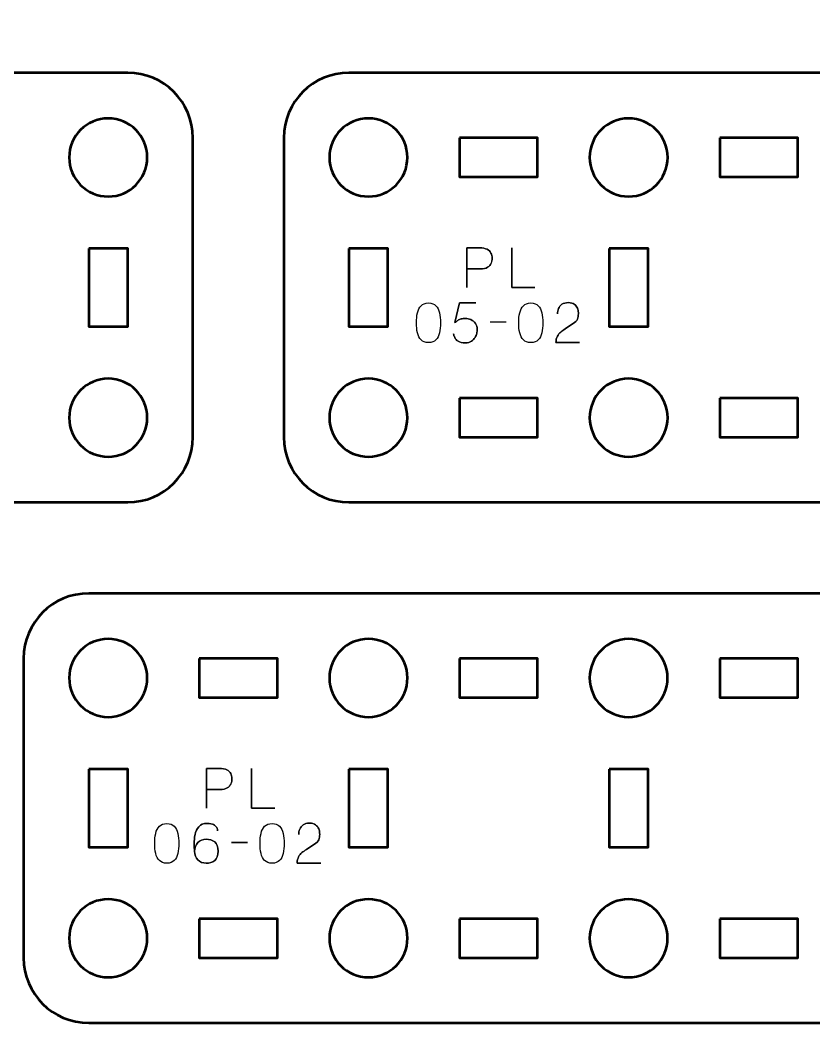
# Model space of a CAD drawing. Header units: centimetres. Extents: x -21 to 0, y -29.7 to 0.
# Drawn here: x -12.18 to -6.08, y -24.63 to -16.8 of the extents above; entities that cross this region are included whole.
import ezdxf

# ---------------------------------------------------------------- set-up
doc = ezdxf.new("R2010")
doc.units = ezdxf.units.CM
doc.header["$MEASUREMENT"] = 0
doc.layers.add('Layer 1', color=7, linetype='Continuous')

msp = doc.modelspace()

# ---------------------------------------------------------------- linework, layer by layer
at = {"layer": 'Layer 1', "color": 22, "lineweight": 53}
msp.add_open_spline([(-21.00003, -29.19996), (-21.00003, -29.19996), (-21.00003, -0.49992), (-21.00003, -0.49992), (-21.00003, -0.49992), (-21.00003, -0.22295), (-20.77694, 0.00004), (-20.49994, 0.00004), (-20.49994, 0.00004), (-20.49994, 0.00004), (-0.50008, 0.00004), (-0.50008, 0.00004), (-0.50008, 0.00004), (-0.22294, 0.00004), (0.00002, -0.22295), (0.00002, -0.49992), (0.00002, -0.49992), (0.00002, -0.49992), (0.00002, -29.19996), (0.00002, -29.19996), (0.00002, -29.19996), (0.00002, -29.47696), (-0.22294, -29.70005), (-0.50008, -29.70005), (-0.50008, -29.70005), (-0.50008, -29.70005), (-20.49994, -29.70005), (-20.49994, -29.70005), (-20.49994, -29.70005), (-20.77694, -29.70005), (-21.00003, -29.47696), (-21.00003, -29.19996)], degree=3, knots=[0, 0, 0, 0, 0.125, 0.125, 0.125, 0.125, 0.25, 0.25, 0.25, 0.25, 0.375, 0.375, 0.375, 0.375, 0.5, 0.5, 0.5, 0.5, 0.625, 0.625, 0.625, 0.625, 0.75, 0.75, 0.75, 0.75, 0.875, 0.875, 0.875, 0.875, 1, 1, 1, 1], dxfattribs=at)
at = {"layer": 'Layer 1', "color": 114, "lineweight": 53}
for points in [[(-19.64994, -17.20001), (-19.64994, -17.20001), (-11.35006, -17.20001), (-11.35006, -17.20001), (-11.35006, -17.20001), (-11.07306, -17.20001), (-10.84996, -17.42311), (-10.84996, -17.7001), (-10.84996, -17.7001), (-10.84996, -17.7001), (-10.84996, -20.00003), (-10.84996, -20.00003), (-10.84996, -20.00003), (-10.84996, -20.27703), (-11.07306, -20.49999), (-11.35006, -20.49999), (-11.35006, -20.49999), (-11.35006, -20.49999), (-19.64994, -20.49999), (-19.64994, -20.49999), (-19.64994, -20.49999), (-19.92694, -20.49999), (-20.15004, -20.27703), (-20.15004, -20.00003), (-20.15004, -20.00003), (-20.15004, -20.00003), (-20.15004, -17.7001), (-20.15004, -17.7001), (-20.15004, -17.7001), (-20.15004, -17.42311), (-19.92694, -17.20001), (-19.64994, -17.20001)], [(-9.64994, -17.20001), (-9.64994, -17.20001), (-1.35006, -17.20001), (-1.35006, -17.20001), (-1.35006, -17.20001), (-1.07306, -17.20001), (-0.84996, -17.42311), (-0.84996, -17.7001), (-0.84996, -17.7001), (-0.84996, -17.7001), (-0.84996, -20.00003), (-0.84996, -20.00003), (-0.84996, -20.00003), (-0.84996, -20.27703), (-1.07306, -20.49999), (-1.35006, -20.49999), (-1.35006, -20.49999), (-1.35006, -20.49999), (-9.64994, -20.49999), (-9.64994, -20.49999), (-9.64994, -20.49999), (-9.92694, -20.49999), (-10.15004, -20.27703), (-10.15004, -20.00003), (-10.15004, -20.00003), (-10.15004, -20.00003), (-10.15004, -17.7001), (-10.15004, -17.7001), (-10.15004, -17.7001), (-10.15004, -17.42311), (-9.92694, -17.20001), (-9.64994, -17.20001)], [(-11.64991, -21.20001), (-11.64991, -21.20001), (-1.34996, -21.20001), (-1.34996, -21.20001), (-1.34996, -21.20001), (-1.07296, -21.20001), (-0.85, -21.42311), (-0.85, -21.70011), (-0.85, -21.70011), (-0.85, -21.70011), (-0.85, -24.00003), (-0.85, -24.00003), (-0.85, -24.00003), (-0.85, -24.27704), (-1.07296, -24.49999), (-1.34996, -24.49999), (-1.34996, -24.49999), (-1.34996, -24.49999), (-11.64991, -24.49999), (-11.64991, -24.49999), (-11.64991, -24.49999), (-11.92691, -24.49999), (-12.15001, -24.27704), (-12.15001, -24.00003), (-12.15001, -24.00003), (-12.15001, -24.00003), (-12.15001, -21.70011), (-12.15001, -21.70011), (-12.15001, -21.70011), (-12.15001, -21.42311), (-11.92691, -21.20001), (-11.64991, -21.20001)]]:
    msp.add_open_spline(points, degree=3, knots=[0, 0, 0, 0, 0.125, 0.125, 0.125, 0.125, 0.25, 0.25, 0.25, 0.25, 0.375, 0.375, 0.375, 0.375, 0.5, 0.5, 0.5, 0.5, 0.625, 0.625, 0.625, 0.625, 0.75, 0.75, 0.75, 0.75, 0.875, 0.875, 0.875, 0.875, 1, 1, 1, 1], dxfattribs=at)
at = {"layer": 'Layer 1', "lineweight": 53}
for points in [[(-11.19999, -17.85003), (-11.19999, -18.0158), (-11.33436, -18.15003), (-11.49999, -18.15003), (-11.49999, -18.15003), (-11.66576, -18.15003), (-11.79999, -18.0158), (-11.79999, -17.85003), (-11.79999, -17.85003), (-11.79999, -17.68437), (-11.66576, -17.55004), (-11.49999, -17.55004), (-11.49999, -17.55004), (-11.33436, -17.55004), (-11.19999, -17.68437), (-11.19999, -17.85003)], [(-9.20001, -17.85003), (-9.20001, -18.0158), (-9.33424, -18.15003), (-9.50001, -18.15003), (-9.50001, -18.15003), (-9.66567, -18.15003), (-9.80001, -18.0158), (-9.80001, -17.85003), (-9.80001, -17.85003), (-9.80001, -17.68437), (-9.66567, -17.55004), (-9.50001, -17.55004), (-9.50001, -17.55004), (-9.33424, -17.55004), (-9.20001, -17.68437), (-9.20001, -17.85003)], [(-7.19994, -17.85003), (-7.19994, -18.0158), (-7.33432, -18.15003), (-7.49995, -18.15003), (-7.49995, -18.15003), (-7.66572, -18.15003), (-7.79995, -18.0158), (-7.79995, -17.85003), (-7.79995, -17.85003), (-7.79995, -17.68437), (-7.66572, -17.55004), (-7.49995, -17.55004), (-7.49995, -17.55004), (-7.33432, -17.55004), (-7.19994, -17.68437), (-7.19994, -17.85003)], [(-8.79999, -17.7001), (-8.79999, -17.7001), (-8.2, -17.7001), (-8.2, -17.7001), (-8.2, -17.7001), (-8.2, -17.7001), (-8.2, -18.00011), (-8.2, -18.00011), (-8.2, -18.00011), (-8.2, -18.00011), (-8.79999, -18.00011), (-8.79999, -18.00011), (-8.79999, -18.00011), (-8.79999, -18.00011), (-8.79999, -17.7001), (-8.79999, -17.7001)], [(-6.80004, -17.7001), (-6.80004, -17.7001), (-6.20003, -17.7001), (-6.20003, -17.7001), (-6.20003, -17.7001), (-6.20003, -17.7001), (-6.20003, -18.00011), (-6.20003, -18.00011), (-6.20003, -18.00011), (-6.20003, -18.00011), (-6.80004, -18.00011), (-6.80004, -18.00011), (-6.80004, -18.00011), (-6.80004, -18.00011), (-6.80004, -17.7001), (-6.80004, -17.7001)], [(-11.65006, -18.55006), (-11.65006, -18.55006), (-11.35006, -18.55006), (-11.35006, -18.55006), (-11.35006, -18.55006), (-11.35006, -18.55006), (-11.35006, -19.15005), (-11.35006, -19.15005), (-11.35006, -19.15005), (-11.35006, -19.15005), (-11.65006, -19.15005), (-11.65006, -19.15005), (-11.65006, -19.15005), (-11.65006, -19.15005), (-11.65006, -18.55006), (-11.65006, -18.55006)], [(-9.64994, -18.55006), (-9.64994, -18.55006), (-9.34994, -18.55006), (-9.34994, -18.55006), (-9.34994, -18.55006), (-9.34994, -18.55006), (-9.34994, -19.15005), (-9.34994, -19.15005), (-9.34994, -19.15005), (-9.34994, -19.15005), (-9.64994, -19.15005), (-9.64994, -19.15005), (-9.64994, -19.15005), (-9.64994, -19.15005), (-9.64994, -18.55006), (-9.64994, -18.55006)], [(-7.65002, -18.55006), (-7.65002, -18.55006), (-7.35002, -18.55006), (-7.35002, -18.55006), (-7.35002, -18.55006), (-7.35002, -18.55006), (-7.35002, -19.15005), (-7.35002, -19.15005), (-7.35002, -19.15005), (-7.35002, -19.15005), (-7.65002, -19.15005), (-7.65002, -19.15005), (-7.65002, -19.15005), (-7.65002, -19.15005), (-7.65002, -18.55006), (-7.65002, -18.55006)], [(-11.19999, -19.85009), (-11.19999, -20.01572), (-11.33436, -20.1501), (-11.49999, -20.1501), (-11.49999, -20.1501), (-11.66576, -20.1501), (-11.79999, -20.01572), (-11.79999, -19.85009), (-11.79999, -19.85009), (-11.79999, -19.68432), (-11.66576, -19.5501), (-11.49999, -19.5501), (-11.49999, -19.5501), (-11.33436, -19.5501), (-11.19999, -19.68432), (-11.19999, -19.85009)], [(-9.20001, -19.85009), (-9.20001, -20.01572), (-9.33424, -20.1501), (-9.50001, -20.1501), (-9.50001, -20.1501), (-9.66567, -20.1501), (-9.80001, -20.01572), (-9.80001, -19.85009), (-9.80001, -19.85009), (-9.80001, -19.68432), (-9.66567, -19.5501), (-9.50001, -19.5501), (-9.50001, -19.5501), (-9.33424, -19.5501), (-9.20001, -19.68432), (-9.20001, -19.85009)], [(-7.19994, -19.85009), (-7.19994, -20.01572), (-7.33432, -20.1501), (-7.49995, -20.1501), (-7.49995, -20.1501), (-7.66572, -20.1501), (-7.79995, -20.01572), (-7.79995, -19.85009), (-7.79995, -19.85009), (-7.79995, -19.68432), (-7.66572, -19.5501), (-7.49995, -19.5501), (-7.49995, -19.5501), (-7.33432, -19.5501), (-7.19994, -19.68432), (-7.19994, -19.85009)], [(-8.79999, -19.70003), (-8.79999, -19.70003), (-8.2, -19.70003), (-8.2, -19.70003), (-8.2, -19.70003), (-8.2, -19.70003), (-8.2, -20.00003), (-8.2, -20.00003), (-8.2, -20.00003), (-8.2, -20.00003), (-8.79999, -20.00003), (-8.79999, -20.00003), (-8.79999, -20.00003), (-8.79999, -20.00003), (-8.79999, -19.70003), (-8.79999, -19.70003)], [(-6.80004, -19.70003), (-6.80004, -19.70003), (-6.20003, -19.70003), (-6.20003, -19.70003), (-6.20003, -19.70003), (-6.20003, -19.70003), (-6.20003, -20.00003), (-6.20003, -20.00003), (-6.20003, -20.00003), (-6.20003, -20.00003), (-6.80004, -20.00003), (-6.80004, -20.00003), (-6.80004, -20.00003), (-6.80004, -20.00003), (-6.80004, -19.70003), (-6.80004, -19.70003)], [(-11.19998, -21.85004), (-11.19998, -22.01581), (-11.33421, -22.15004), (-11.49998, -22.15004), (-11.49998, -22.15004), (-11.66564, -22.15004), (-11.79998, -22.01581), (-11.79998, -21.85004), (-11.79998, -21.85004), (-11.79998, -21.68438), (-11.66564, -21.55004), (-11.49998, -21.55004), (-11.49998, -21.55004), (-11.33421, -21.55004), (-11.19998, -21.68438), (-11.19998, -21.85004)], [(-9.19991, -21.85004), (-9.19991, -22.01581), (-9.33429, -22.15004), (-9.49992, -22.15004), (-9.49992, -22.15004), (-9.66569, -22.15004), (-9.79992, -22.01581), (-9.79992, -21.85004), (-9.79992, -21.85004), (-9.79992, -21.68438), (-9.66569, -21.55004), (-9.49992, -21.55004), (-9.49992, -21.55004), (-9.33429, -21.55004), (-9.19991, -21.68438), (-9.19991, -21.85004)], [(-7.19999, -21.85004), (-7.19999, -22.01581), (-7.33432, -22.15004), (-7.49998, -22.15004), (-7.49998, -22.15004), (-7.66561, -22.15004), (-7.79999, -22.01581), (-7.79999, -21.85004), (-7.79999, -21.85004), (-7.79999, -21.68438), (-7.66561, -21.55004), (-7.49998, -21.55004), (-7.49998, -21.55004), (-7.33432, -21.55004), (-7.19999, -21.68438), (-7.19999, -21.85004)], [(-10.79996, -21.70011), (-10.79996, -21.70011), (-10.19997, -21.70011), (-10.19997, -21.70011), (-10.19997, -21.70011), (-10.19997, -21.70011), (-10.19997, -22.00011), (-10.19997, -22.00011), (-10.19997, -22.00011), (-10.19997, -22.00011), (-10.79996, -22.00011), (-10.79996, -22.00011), (-10.79996, -22.00011), (-10.79996, -22.00011), (-10.79996, -21.70011), (-10.79996, -21.70011)], [(-8.80001, -21.70011), (-8.80001, -21.70011), (-8.2, -21.70011), (-8.2, -21.70011), (-8.2, -21.70011), (-8.2, -21.70011), (-8.2, -22.00011), (-8.2, -22.00011), (-8.2, -22.00011), (-8.2, -22.00011), (-8.80001, -22.00011), (-8.80001, -22.00011), (-8.80001, -22.00011), (-8.80001, -22.00011), (-8.80001, -21.70011), (-8.80001, -21.70011)], [(-6.79994, -21.70011), (-6.79994, -21.70011), (-6.19994, -21.70011), (-6.19994, -21.70011), (-6.19994, -21.70011), (-6.19994, -21.70011), (-6.19994, -22.00011), (-6.19994, -22.00011), (-6.19994, -22.00011), (-6.19994, -22.00011), (-6.79994, -22.00011), (-6.79994, -22.00011), (-6.79994, -22.00011), (-6.79994, -22.00011), (-6.79994, -21.70011), (-6.79994, -21.70011)], [(-11.64991, -22.55006), (-11.64991, -22.55006), (-11.34991, -22.55006), (-11.34991, -22.55006), (-11.34991, -22.55006), (-11.34991, -22.55006), (-11.34991, -23.15005), (-11.34991, -23.15005), (-11.34991, -23.15005), (-11.34991, -23.15005), (-11.64991, -23.15005), (-11.64991, -23.15005), (-11.64991, -23.15005), (-11.64991, -23.15005), (-11.64991, -22.55006), (-11.64991, -22.55006)], [(-9.64999, -22.55006), (-9.64999, -22.55006), (-9.34999, -22.55006), (-9.34999, -22.55006), (-9.34999, -22.55006), (-9.34999, -22.55006), (-9.34999, -23.15005), (-9.34999, -23.15005), (-9.34999, -23.15005), (-9.34999, -23.15005), (-9.64999, -23.15005), (-9.64999, -23.15005), (-9.64999, -23.15005), (-9.64999, -23.15005), (-9.64999, -22.55006), (-9.64999, -22.55006)], [(-7.65006, -22.55006), (-7.65006, -22.55006), (-7.35005, -22.55006), (-7.35005, -22.55006), (-7.35005, -22.55006), (-7.35005, -22.55006), (-7.35005, -23.15005), (-7.35005, -23.15005), (-7.35005, -23.15005), (-7.35005, -23.15005), (-7.65006, -23.15005), (-7.65006, -23.15005), (-7.65006, -23.15005), (-7.65006, -23.15005), (-7.65006, -22.55006), (-7.65006, -22.55006)], [(-11.19998, -23.8501), (-11.19998, -24.01573), (-11.33421, -24.15011), (-11.49998, -24.15011), (-11.49998, -24.15011), (-11.66564, -24.15011), (-11.79998, -24.01573), (-11.79998, -23.8501), (-11.79998, -23.8501), (-11.79998, -23.68433), (-11.66564, -23.5501), (-11.49998, -23.5501), (-11.49998, -23.5501), (-11.33421, -23.5501), (-11.19998, -23.68433), (-11.19998, -23.8501)], [(-9.19991, -23.8501), (-9.19991, -24.01573), (-9.33429, -24.15011), (-9.49992, -24.15011), (-9.49992, -24.15011), (-9.66569, -24.15011), (-9.79992, -24.01573), (-9.79992, -23.8501), (-9.79992, -23.8501), (-9.79992, -23.68433), (-9.66569, -23.5501), (-9.49992, -23.5501), (-9.49992, -23.5501), (-9.33429, -23.5501), (-9.19991, -23.68433), (-9.19991, -23.8501)], [(-7.19999, -23.8501), (-7.19999, -24.01573), (-7.33432, -24.15011), (-7.49998, -24.15011), (-7.49998, -24.15011), (-7.66561, -24.15011), (-7.79999, -24.01573), (-7.79999, -23.8501), (-7.79999, -23.8501), (-7.79999, -23.68433), (-7.66561, -23.5501), (-7.49998, -23.5501), (-7.49998, -23.5501), (-7.33432, -23.5501), (-7.19999, -23.68433), (-7.19999, -23.8501)], [(-10.79996, -23.70003), (-10.79996, -23.70003), (-10.19997, -23.70003), (-10.19997, -23.70003), (-10.19997, -23.70003), (-10.19997, -23.70003), (-10.19997, -24.00003), (-10.19997, -24.00003), (-10.19997, -24.00003), (-10.19997, -24.00003), (-10.79996, -24.00003), (-10.79996, -24.00003), (-10.79996, -24.00003), (-10.79996, -24.00003), (-10.79996, -23.70003), (-10.79996, -23.70003)], [(-8.80001, -23.70003), (-8.80001, -23.70003), (-8.2, -23.70003), (-8.2, -23.70003), (-8.2, -23.70003), (-8.2, -23.70003), (-8.2, -24.00003), (-8.2, -24.00003), (-8.2, -24.00003), (-8.2, -24.00003), (-8.80001, -24.00003), (-8.80001, -24.00003), (-8.80001, -24.00003), (-8.80001, -24.00003), (-8.80001, -23.70003), (-8.80001, -23.70003)], [(-6.79994, -23.70003), (-6.79994, -23.70003), (-6.19994, -23.70003), (-6.19994, -23.70003), (-6.19994, -23.70003), (-6.19994, -23.70003), (-6.19994, -24.00003), (-6.19994, -24.00003), (-6.19994, -24.00003), (-6.19994, -24.00003), (-6.79994, -24.00003), (-6.79994, -24.00003), (-6.79994, -24.00003), (-6.79994, -24.00003), (-6.79994, -23.70003), (-6.79994, -23.70003)]]:
    msp.add_open_spline(points, degree=3, knots=[0, 0, 0, 0, 0.25, 0.25, 0.25, 0.25, 0.5, 0.5, 0.5, 0.5, 0.75, 0.75, 0.75, 0.75, 1, 1, 1, 1], dxfattribs=at)
at = {"layer": 'Layer 1', "color": 40, "lineweight": 30}
for points, knots in [([(-8.74457, -18.85004), (-8.74457, -18.85004), (-8.74457, -18.54483), (-8.74457, -18.54483), (-8.74457, -18.54483), (-8.74457, -18.54483), (-8.64728, -18.54483), (-8.64728, -18.54483), (-8.64728, -18.54483), (-8.62166, -18.54512), (-8.60166, -18.54881), (-8.58748, -18.55597), (-8.58748, -18.55597), (-8.57358, -18.56328), (-8.56377, -18.57281), (-8.55813, -18.58466), (-8.55813, -18.58466), (-8.55263, -18.59652), (-8.54959, -18.60931), (-8.54903, -18.62312), (-8.54903, -18.62312), (-8.54836, -18.63716), (-8.55068, -18.65053), (-8.55619, -18.66318), (-8.55619, -18.66318), (-8.56173, -18.67588), (-8.57122, -18.68636), (-8.58445, -18.69448), (-8.58445, -18.69448), (-8.59796, -18.70262), (-8.61616, -18.70676), (-8.6393, -18.70703), (-8.6393, -18.70703), (-8.6393, -18.70703), (-8.74457, -18.70703), (-8.74457, -18.70703), (-8.74457, -18.70703), (-8.74457, -18.70703), (-8.6393, -18.70703), (-8.6393, -18.70703), (-8.6393, -18.70703), (-8.61655, -18.70676), (-8.59852, -18.70262), (-8.58501, -18.69448), (-8.58501, -18.69448), (-8.57164, -18.68636), (-8.56212, -18.67588), (-8.55647, -18.66318), (-8.55647, -18.66318), (-8.55097, -18.65053), (-8.5485, -18.63716), (-8.54903, -18.62312), (-8.54903, -18.62312), (-8.54959, -18.60931), (-8.55263, -18.59652), (-8.55827, -18.58466), (-8.55827, -18.58466), (-8.56406, -18.57281), (-8.57397, -18.56328), (-8.5879, -18.55597), (-8.5879, -18.55597), (-8.60208, -18.54881), (-8.62195, -18.54512), (-8.64728, -18.54483), (-8.64728, -18.54483), (-8.64728, -18.54483), (-8.74457, -18.54483), (-8.74457, -18.54483), (-8.74457, -18.54483), (-8.74457, -18.54483), (-8.74457, -18.85004), (-8.74457, -18.85004)], [0, 0, 0, 0, 0.0555556, 0.0555556, 0.0555556, 0.0555556, 0.1111111, 0.1111111, 0.1111111, 0.1111111, 0.1666667, 0.1666667, 0.1666667, 0.1666667, 0.2222222, 0.2222222, 0.2222222, 0.2222222, 0.2777778, 0.2777778, 0.2777778, 0.2777778, 0.3333333, 0.3333333, 0.3333333, 0.3333333, 0.3888889, 0.3888889, 0.3888889, 0.3888889, 0.4444444, 0.4444444, 0.4444444, 0.4444444, 0.5, 0.5, 0.5, 0.5, 0.5555556, 0.5555556, 0.5555556, 0.5555556, 0.6111111, 0.6111111, 0.6111111, 0.6111111, 0.6666667, 0.6666667, 0.6666667, 0.6666667, 0.7222222, 0.7222222, 0.7222222, 0.7222222, 0.7777778, 0.7777778, 0.7777778, 0.7777778, 0.8333333, 0.8333333, 0.8333333, 0.8333333, 0.8888889, 0.8888889, 0.8888889, 0.8888889, 0.9444444, 0.9444444, 0.9444444, 0.9444444, 1, 1, 1, 1]), ([(-8.21997, -18.85004), (-8.21997, -18.85004), (-8.39815, -18.85004), (-8.39815, -18.85004), (-8.39815, -18.85004), (-8.39815, -18.85004), (-8.39815, -18.54483), (-8.39815, -18.54483), (-8.39815, -18.54483), (-8.39815, -18.54483), (-8.39815, -18.85004), (-8.39815, -18.85004), (-8.39815, -18.85004), (-8.39815, -18.85004), (-8.21997, -18.85004), (-8.21997, -18.85004)], [0, 0, 0, 0, 0.25, 0.25, 0.25, 0.25, 0.5, 0.5, 0.5, 0.5, 0.75, 0.75, 0.75, 0.75, 1, 1, 1, 1]), ([(-9.03836, -19.27337), (-9.01385, -19.27313), (-8.99483, -19.26622), (-8.98132, -19.2527), (-8.98132, -19.2527), (-8.96795, -19.23922), (-8.9586, -19.22102), (-8.95335, -19.19802), (-8.95335, -19.19802), (-8.94827, -19.17512), (-8.94576, -19.14951), (-8.94604, -19.12097), (-8.94604, -19.12097), (-8.94576, -19.09286), (-8.94827, -19.06725), (-8.95335, -19.04422), (-8.95335, -19.04422), (-8.9586, -19.02149), (-8.96795, -19.00329), (-8.98132, -18.98949), (-8.98132, -18.98949), (-8.99483, -18.97602), (-9.01385, -18.96897), (-9.03836, -18.96857), (-9.03836, -18.96857), (-9.06306, -18.96897), (-9.08207, -18.97602), (-9.09544, -18.98949), (-9.09544, -18.98949), (-9.10892, -19.00329), (-9.11816, -19.02149), (-9.12328, -19.04422), (-9.12328, -19.04422), (-9.1285, -19.06725), (-9.13097, -19.09286), (-9.13058, -19.12097), (-9.13058, -19.12097), (-9.13097, -19.14951), (-9.1285, -19.17512), (-9.12328, -19.19802), (-9.12328, -19.19802), (-9.11816, -19.22102), (-9.10892, -19.23922), (-9.09544, -19.2527), (-9.09544, -19.2527), (-9.08207, -19.26622), (-9.06306, -19.27313), (-9.03836, -19.27337)], [0, 0, 0, 0, 0.0833333, 0.0833333, 0.0833333, 0.0833333, 0.1666667, 0.1666667, 0.1666667, 0.1666667, 0.25, 0.25, 0.25, 0.25, 0.3333333, 0.3333333, 0.3333333, 0.3333333, 0.4166667, 0.4166667, 0.4166667, 0.4166667, 0.5, 0.5, 0.5, 0.5, 0.5833333, 0.5833333, 0.5833333, 0.5833333, 0.6666667, 0.6666667, 0.6666667, 0.6666667, 0.75, 0.75, 0.75, 0.75, 0.8333333, 0.8333333, 0.8333333, 0.8333333, 0.9166667, 0.9166667, 0.9166667, 0.9166667, 1, 1, 1, 1]), ([(-9.03836, -19.27337), (-9.01385, -19.27313), (-8.99483, -19.26622), (-8.98132, -19.2527), (-8.98132, -19.2527), (-8.96795, -19.23922), (-8.9586, -19.22102), (-8.95335, -19.19802), (-8.95335, -19.19802), (-8.94827, -19.17512), (-8.94576, -19.14951), (-8.94604, -19.12097), (-8.94604, -19.12097), (-8.94576, -19.09286), (-8.94827, -19.06725), (-8.95335, -19.04422), (-8.95335, -19.04422), (-8.9586, -19.02149), (-8.96795, -19.00329), (-8.98132, -18.98949), (-8.98132, -18.98949), (-8.99483, -18.97602), (-9.01385, -18.96897), (-9.03836, -18.96857), (-9.03836, -18.96857), (-9.06306, -18.96897), (-9.08207, -18.97602), (-9.09544, -18.98949), (-9.09544, -18.98949), (-9.10892, -19.00329), (-9.11816, -19.02149), (-9.12328, -19.04422), (-9.12328, -19.04422), (-9.1285, -19.06725), (-9.13097, -19.09286), (-9.13058, -19.12097), (-9.13058, -19.12097), (-9.13097, -19.14951), (-9.1285, -19.17512), (-9.12328, -19.19802), (-9.12328, -19.19802), (-9.11816, -19.22102), (-9.10892, -19.23922), (-9.09544, -19.2527), (-9.09544, -19.2527), (-9.08207, -19.26622), (-9.06306, -19.27313), (-9.03836, -19.27337)], [0, 0, 0, 0, 0.0833333, 0.0833333, 0.0833333, 0.0833333, 0.1666667, 0.1666667, 0.1666667, 0.1666667, 0.25, 0.25, 0.25, 0.25, 0.3333333, 0.3333333, 0.3333333, 0.3333333, 0.4166667, 0.4166667, 0.4166667, 0.4166667, 0.5, 0.5, 0.5, 0.5, 0.5833333, 0.5833333, 0.5833333, 0.5833333, 0.6666667, 0.6666667, 0.6666667, 0.6666667, 0.75, 0.75, 0.75, 0.75, 0.8333333, 0.8333333, 0.8333333, 0.8333333, 0.9166667, 0.9166667, 0.9166667, 0.9166667, 1, 1, 1, 1]), ([(-8.67388, -18.96815), (-8.67388, -18.96815), (-8.80095, -18.96815), (-8.80095, -18.96815), (-8.80095, -18.96815), (-8.80095, -18.96815), (-8.83471, -19.11975), (-8.83471, -19.11975), (-8.83471, -19.11975), (-8.82698, -19.11311), (-8.81954, -19.10718), (-8.81223, -19.10224), (-8.81223, -19.10224), (-8.80521, -19.09742), (-8.7971, -19.0937), (-8.78786, -19.09107), (-8.78786, -19.09107), (-8.77876, -19.0886), (-8.76733, -19.08735), (-8.75353, -19.08708), (-8.75353, -19.08708), (-8.73935, -19.08722), (-8.72542, -19.09039), (-8.7118, -19.09674), (-8.7118, -19.09674), (-8.69829, -19.10319), (-8.68696, -19.11287), (-8.67804, -19.12567), (-8.67804, -19.12567), (-8.66922, -19.13875), (-8.66453, -19.15516), (-8.6641, -19.17471), (-8.6641, -19.17471), (-8.6641, -19.18163), (-8.66534, -19.19044), (-8.66756, -19.2013), (-8.66756, -19.2013), (-8.67003, -19.21221), (-8.67444, -19.22322), (-8.68079, -19.2344), (-8.68079, -19.2344), (-8.68725, -19.24568), (-8.69635, -19.25521), (-8.7082, -19.26279), (-8.7082, -19.26279), (-8.72019, -19.27048), (-8.73561, -19.27436), (-8.75438, -19.27462), (-8.75438, -19.27462), (-8.77946, -19.27422), (-8.79819, -19.27021), (-8.81058, -19.26252), (-8.81058, -19.26252), (-8.82328, -19.25479), (-8.83181, -19.24555), (-8.83636, -19.23492), (-8.83636, -19.23492), (-8.8412, -19.22449), (-8.8442, -19.21495), (-8.84532, -19.20613), (-8.84532, -19.20613), (-8.8442, -19.21495), (-8.8412, -19.22449), (-8.83636, -19.23492), (-8.83636, -19.23492), (-8.83181, -19.24555), (-8.82328, -19.25479), (-8.81058, -19.26252), (-8.81058, -19.26252), (-8.79819, -19.27021), (-8.77946, -19.27422), (-8.75438, -19.27462), (-8.75438, -19.27462), (-8.73561, -19.27436), (-8.72019, -19.27048), (-8.7082, -19.26279), (-8.7082, -19.26279), (-8.69635, -19.25521), (-8.68725, -19.24568), (-8.68079, -19.2344), (-8.68079, -19.2344), (-8.67444, -19.22322), (-8.67003, -19.21221), (-8.66756, -19.2013), (-8.66756, -19.2013), (-8.66534, -19.19044), (-8.6641, -19.18163), (-8.6641, -19.17471), (-8.6641, -19.17471), (-8.66453, -19.15516), (-8.66922, -19.13875), (-8.67804, -19.12567), (-8.67804, -19.12567), (-8.68696, -19.11287), (-8.69829, -19.10319), (-8.7118, -19.09674), (-8.7118, -19.09674), (-8.72542, -19.09039), (-8.73935, -19.08722), (-8.75353, -19.08708), (-8.75353, -19.08708), (-8.76733, -19.08735), (-8.77876, -19.0886), (-8.78786, -19.09107), (-8.78786, -19.09107), (-8.7971, -19.0937), (-8.80521, -19.09742), (-8.81223, -19.10224), (-8.81223, -19.10224), (-8.81954, -19.10718), (-8.82698, -19.11311), (-8.83471, -19.11975), (-8.83471, -19.11975), (-8.83471, -19.11975), (-8.80095, -18.96815), (-8.80095, -18.96815), (-8.80095, -18.96815), (-8.80095, -18.96815), (-8.67388, -18.96815), (-8.67388, -18.96815)], [0, 0, 0, 0, 0.0333333, 0.0333333, 0.0333333, 0.0333333, 0.0666667, 0.0666667, 0.0666667, 0.0666667, 0.1, 0.1, 0.1, 0.1, 0.1333333, 0.1333333, 0.1333333, 0.1333333, 0.1666667, 0.1666667, 0.1666667, 0.1666667, 0.2, 0.2, 0.2, 0.2, 0.2333333, 0.2333333, 0.2333333, 0.2333333, 0.2666667, 0.2666667, 0.2666667, 0.2666667, 0.3, 0.3, 0.3, 0.3, 0.3333333, 0.3333333, 0.3333333, 0.3333333, 0.3666667, 0.3666667, 0.3666667, 0.3666667, 0.4, 0.4, 0.4, 0.4, 0.4333333, 0.4333333, 0.4333333, 0.4333333, 0.4666667, 0.4666667, 0.4666667, 0.4666667, 0.5, 0.5, 0.5, 0.5, 0.5333333, 0.5333333, 0.5333333, 0.5333333, 0.5666667, 0.5666667, 0.5666667, 0.5666667, 0.6, 0.6, 0.6, 0.6, 0.6333333, 0.6333333, 0.6333333, 0.6333333, 0.6666667, 0.6666667, 0.6666667, 0.6666667, 0.7, 0.7, 0.7, 0.7, 0.7333333, 0.7333333, 0.7333333, 0.7333333, 0.7666667, 0.7666667, 0.7666667, 0.7666667, 0.8, 0.8, 0.8, 0.8, 0.8333333, 0.8333333, 0.8333333, 0.8333333, 0.8666667, 0.8666667, 0.8666667, 0.8666667, 0.9, 0.9, 0.9, 0.9, 0.9333333, 0.9333333, 0.9333333, 0.9333333, 0.9666667, 0.9666667, 0.9666667, 0.9666667, 1, 1, 1, 1]), ([(-8.25207, -19.27337), (-8.22755, -19.27313), (-8.20854, -19.26622), (-8.19502, -19.2527), (-8.19502, -19.2527), (-8.18165, -19.23922), (-8.17231, -19.22102), (-8.16705, -19.19802), (-8.16705, -19.19802), (-8.16197, -19.17512), (-8.15946, -19.14951), (-8.15975, -19.12097), (-8.15975, -19.12097), (-8.15946, -19.09286), (-8.16197, -19.06725), (-8.16705, -19.04422), (-8.16705, -19.04422), (-8.17231, -19.02149), (-8.18165, -19.00329), (-8.19502, -18.98949), (-8.19502, -18.98949), (-8.20854, -18.97602), (-8.22755, -18.96897), (-8.25207, -18.96857), (-8.25207, -18.96857), (-8.27676, -18.96897), (-8.29578, -18.97602), (-8.30915, -18.98949), (-8.30915, -18.98949), (-8.32262, -19.00329), (-8.33187, -19.02149), (-8.33698, -19.04422), (-8.33698, -19.04422), (-8.3422, -19.06725), (-8.34467, -19.09286), (-8.34428, -19.12097), (-8.34428, -19.12097), (-8.34467, -19.14951), (-8.3422, -19.17512), (-8.33698, -19.19802), (-8.33698, -19.19802), (-8.33187, -19.22102), (-8.32262, -19.23922), (-8.30915, -19.2527), (-8.30915, -19.2527), (-8.29578, -19.26622), (-8.27676, -19.27313), (-8.25207, -19.27337)], [0, 0, 0, 0, 0.0833333, 0.0833333, 0.0833333, 0.0833333, 0.1666667, 0.1666667, 0.1666667, 0.1666667, 0.25, 0.25, 0.25, 0.25, 0.3333333, 0.3333333, 0.3333333, 0.3333333, 0.4166667, 0.4166667, 0.4166667, 0.4166667, 0.5, 0.5, 0.5, 0.5, 0.5833333, 0.5833333, 0.5833333, 0.5833333, 0.6666667, 0.6666667, 0.6666667, 0.6666667, 0.75, 0.75, 0.75, 0.75, 0.8333333, 0.8333333, 0.8333333, 0.8333333, 0.9166667, 0.9166667, 0.9166667, 0.9166667, 1, 1, 1, 1]), ([(-8.25207, -19.27337), (-8.22755, -19.27313), (-8.20854, -19.26622), (-8.19502, -19.2527), (-8.19502, -19.2527), (-8.18165, -19.23922), (-8.17231, -19.22102), (-8.16705, -19.19802), (-8.16705, -19.19802), (-8.16197, -19.17512), (-8.15946, -19.14951), (-8.15975, -19.12097), (-8.15975, -19.12097), (-8.15946, -19.09286), (-8.16197, -19.06725), (-8.16705, -19.04422), (-8.16705, -19.04422), (-8.17231, -19.02149), (-8.18165, -19.00329), (-8.19502, -18.98949), (-8.19502, -18.98949), (-8.20854, -18.97602), (-8.22755, -18.96897), (-8.25207, -18.96857), (-8.25207, -18.96857), (-8.27676, -18.96897), (-8.29578, -18.97602), (-8.30915, -18.98949), (-8.30915, -18.98949), (-8.32262, -19.00329), (-8.33187, -19.02149), (-8.33698, -19.04422), (-8.33698, -19.04422), (-8.3422, -19.06725), (-8.34467, -19.09286), (-8.34428, -19.12097), (-8.34428, -19.12097), (-8.34467, -19.14951), (-8.3422, -19.17512), (-8.33698, -19.19802), (-8.33698, -19.19802), (-8.33187, -19.22102), (-8.32262, -19.23922), (-8.30915, -19.2527), (-8.30915, -19.2527), (-8.29578, -19.26622), (-8.27676, -19.27313), (-8.25207, -19.27337)], [0, 0, 0, 0, 0.0833333, 0.0833333, 0.0833333, 0.0833333, 0.1666667, 0.1666667, 0.1666667, 0.1666667, 0.25, 0.25, 0.25, 0.25, 0.3333333, 0.3333333, 0.3333333, 0.3333333, 0.4166667, 0.4166667, 0.4166667, 0.4166667, 0.5, 0.5, 0.5, 0.5, 0.5833333, 0.5833333, 0.5833333, 0.5833333, 0.6666667, 0.6666667, 0.6666667, 0.6666667, 0.75, 0.75, 0.75, 0.75, 0.8333333, 0.8333333, 0.8333333, 0.8333333, 0.9166667, 0.9166667, 0.9166667, 0.9166667, 1, 1, 1, 1]), ([(-7.87738, -19.27337), (-7.87738, -19.27337), (-8.05903, -19.27337), (-8.05903, -19.27337), (-8.05903, -19.27337), (-8.05846, -19.25312), (-8.05476, -19.23672), (-8.04799, -19.22391), (-8.04799, -19.22391), (-8.04139, -19.21126), (-8.03282, -19.20063), (-8.02237, -19.19209), (-8.02237, -19.19209), (-8.01204, -19.1838), (-8.00071, -19.1757), (-7.98833, -19.16796), (-7.98833, -19.16796), (-7.98833, -19.16796), (-7.91598, -19.11975), (-7.91598, -19.11975), (-7.91598, -19.11975), (-7.90165, -19.10926), (-7.89298, -19.09698), (-7.88994, -19.08323), (-7.88994, -19.08323), (-7.88705, -19.06944), (-7.88581, -19.0554), (-7.88634, -19.0409), (-7.88634, -19.0409), (-7.8862, -19.03112), (-7.88857, -19.02036), (-7.89322, -19.00866), (-7.89322, -19.00866), (-7.89806, -18.99723), (-7.90606, -18.98732), (-7.91735, -18.97878), (-7.91735, -18.97878), (-7.92878, -18.97049), (-7.94438, -18.96608), (-7.9642, -18.96568), (-7.9642, -18.96568), (-7.98431, -18.96608), (-8.00057, -18.97049), (-8.01271, -18.97891), (-8.01271, -18.97891), (-8.02499, -18.98745), (-8.03381, -18.99832), (-8.03917, -19.01145), (-8.03917, -19.01145), (-8.04467, -19.02477), (-8.04732, -19.03856), (-8.04718, -19.05275), (-8.04718, -19.05275), (-8.04732, -19.03856), (-8.04467, -19.02477), (-8.03917, -19.01145), (-8.03917, -19.01145), (-8.03381, -18.99832), (-8.02499, -18.98745), (-8.01271, -18.97891), (-8.01271, -18.97891), (-8.00057, -18.97049), (-7.98431, -18.96608), (-7.9642, -18.96568), (-7.9642, -18.96568), (-7.94438, -18.96608), (-7.92878, -18.97049), (-7.91735, -18.97878), (-7.91735, -18.97878), (-7.90606, -18.98732), (-7.89806, -18.99723), (-7.89322, -19.00866), (-7.89322, -19.00866), (-7.88857, -19.02036), (-7.8862, -19.03112), (-7.88634, -19.0409), (-7.88634, -19.0409), (-7.88581, -19.0554), (-7.88705, -19.06944), (-7.88994, -19.08323), (-7.88994, -19.08323), (-7.89298, -19.09698), (-7.90165, -19.10926), (-7.91598, -19.11975), (-7.91598, -19.11975), (-7.91598, -19.11975), (-7.98833, -19.16796), (-7.98833, -19.16796), (-7.98833, -19.16796), (-8.00071, -19.1757), (-8.01204, -19.1838), (-8.02237, -19.19209), (-8.02237, -19.19209), (-8.03282, -19.20063), (-8.04139, -19.21126), (-8.04799, -19.22391), (-8.04799, -19.22391), (-8.05476, -19.23672), (-8.05846, -19.25312), (-8.05903, -19.27337), (-8.05903, -19.27337), (-8.05903, -19.27337), (-7.87738, -19.27337), (-7.87738, -19.27337)], [0, 0, 0, 0, 0.0384615, 0.0384615, 0.0384615, 0.0384615, 0.0769231, 0.0769231, 0.0769231, 0.0769231, 0.1153846, 0.1153846, 0.1153846, 0.1153846, 0.1538462, 0.1538462, 0.1538462, 0.1538462, 0.1923077, 0.1923077, 0.1923077, 0.1923077, 0.2307692, 0.2307692, 0.2307692, 0.2307692, 0.2692308, 0.2692308, 0.2692308, 0.2692308, 0.3076923, 0.3076923, 0.3076923, 0.3076923, 0.3461538, 0.3461538, 0.3461538, 0.3461538, 0.3846154, 0.3846154, 0.3846154, 0.3846154, 0.4230769, 0.4230769, 0.4230769, 0.4230769, 0.4615385, 0.4615385, 0.4615385, 0.4615385, 0.5, 0.5, 0.5, 0.5, 0.5384615, 0.5384615, 0.5384615, 0.5384615, 0.5769231, 0.5769231, 0.5769231, 0.5769231, 0.6153846, 0.6153846, 0.6153846, 0.6153846, 0.6538462, 0.6538462, 0.6538462, 0.6538462, 0.6923077, 0.6923077, 0.6923077, 0.6923077, 0.7307692, 0.7307692, 0.7307692, 0.7307692, 0.7692308, 0.7692308, 0.7692308, 0.7692308, 0.8076923, 0.8076923, 0.8076923, 0.8076923, 0.8461538, 0.8461538, 0.8461538, 0.8461538, 0.8846154, 0.8846154, 0.8846154, 0.8846154, 0.9230769, 0.9230769, 0.9230769, 0.9230769, 0.9615385, 0.9615385, 0.9615385, 0.9615385, 1, 1, 1, 1]), ([(-10.74454, -22.85005), (-10.74454, -22.85005), (-10.74454, -22.54484), (-10.74454, -22.54484), (-10.74454, -22.54484), (-10.74454, -22.54484), (-10.64725, -22.54484), (-10.64725, -22.54484), (-10.64725, -22.54484), (-10.62163, -22.54512), (-10.60163, -22.54882), (-10.58745, -22.55598), (-10.58745, -22.55598), (-10.57355, -22.56329), (-10.56374, -22.57281), (-10.5581, -22.58466), (-10.5581, -22.58466), (-10.5526, -22.59652), (-10.54956, -22.60932), (-10.549, -22.62312), (-10.549, -22.62312), (-10.54833, -22.63716), (-10.55065, -22.65053), (-10.55616, -22.66319), (-10.55616, -22.66319), (-10.5617, -22.67589), (-10.57119, -22.68637), (-10.58442, -22.69448), (-10.58442, -22.69448), (-10.59793, -22.70263), (-10.61613, -22.70676), (-10.63927, -22.70704), (-10.63927, -22.70704), (-10.63927, -22.70704), (-10.74454, -22.70704), (-10.74454, -22.70704), (-10.74454, -22.70704), (-10.74454, -22.70704), (-10.63927, -22.70704), (-10.63927, -22.70704), (-10.63927, -22.70704), (-10.61652, -22.70676), (-10.59849, -22.70263), (-10.58498, -22.69448), (-10.58498, -22.69448), (-10.57161, -22.68637), (-10.56209, -22.67589), (-10.55644, -22.66319), (-10.55644, -22.66319), (-10.55094, -22.65053), (-10.54847, -22.63716), (-10.549, -22.62312), (-10.549, -22.62312), (-10.54956, -22.60932), (-10.5526, -22.59652), (-10.55824, -22.58466), (-10.55824, -22.58466), (-10.56403, -22.57281), (-10.57394, -22.56329), (-10.58787, -22.55598), (-10.58787, -22.55598), (-10.60205, -22.54882), (-10.62192, -22.54512), (-10.64725, -22.54484), (-10.64725, -22.54484), (-10.64725, -22.54484), (-10.74454, -22.54484), (-10.74454, -22.54484), (-10.74454, -22.54484), (-10.74454, -22.54484), (-10.74454, -22.85005), (-10.74454, -22.85005)], [0, 0, 0, 0, 0.0555556, 0.0555556, 0.0555556, 0.0555556, 0.1111111, 0.1111111, 0.1111111, 0.1111111, 0.1666667, 0.1666667, 0.1666667, 0.1666667, 0.2222222, 0.2222222, 0.2222222, 0.2222222, 0.2777778, 0.2777778, 0.2777778, 0.2777778, 0.3333333, 0.3333333, 0.3333333, 0.3333333, 0.3888889, 0.3888889, 0.3888889, 0.3888889, 0.4444444, 0.4444444, 0.4444444, 0.4444444, 0.5, 0.5, 0.5, 0.5, 0.5555556, 0.5555556, 0.5555556, 0.5555556, 0.6111111, 0.6111111, 0.6111111, 0.6111111, 0.6666667, 0.6666667, 0.6666667, 0.6666667, 0.7222222, 0.7222222, 0.7222222, 0.7222222, 0.7777778, 0.7777778, 0.7777778, 0.7777778, 0.8333333, 0.8333333, 0.8333333, 0.8333333, 0.8888889, 0.8888889, 0.8888889, 0.8888889, 0.9444444, 0.9444444, 0.9444444, 0.9444444, 1, 1, 1, 1]), ([(-10.21994, -22.85005), (-10.21994, -22.85005), (-10.39812, -22.85005), (-10.39812, -22.85005), (-10.39812, -22.85005), (-10.39812, -22.85005), (-10.39812, -22.54484), (-10.39812, -22.54484), (-10.39812, -22.54484), (-10.39812, -22.54484), (-10.39812, -22.85005), (-10.39812, -22.85005), (-10.39812, -22.85005), (-10.39812, -22.85005), (-10.21994, -22.85005), (-10.21994, -22.85005)], [0, 0, 0, 0, 0.25, 0.25, 0.25, 0.25, 0.5, 0.5, 0.5, 0.5, 0.75, 0.75, 0.75, 0.75, 1, 1, 1, 1]), ([(-11.04994, -23.27338), (-11.02539, -23.27314), (-11.00637, -23.26622), (-10.99286, -23.25271), (-10.99286, -23.25271), (-10.97949, -23.23923), (-10.97014, -23.22103), (-10.96489, -23.19803), (-10.96489, -23.19803), (-10.95981, -23.17513), (-10.95734, -23.14952), (-10.95758, -23.12098), (-10.95758, -23.12098), (-10.95734, -23.09287), (-10.95981, -23.06725), (-10.96489, -23.04422), (-10.96489, -23.04422), (-10.97014, -23.0215), (-10.97949, -23.0033), (-10.99286, -22.9895), (-10.99286, -22.9895), (-11.00637, -22.97603), (-11.02539, -22.96897), (-11.04994, -22.96858), (-11.04994, -22.96858), (-11.0746, -22.96897), (-11.09362, -22.97603), (-11.10699, -22.9895), (-11.10699, -22.9895), (-11.1205, -23.0033), (-11.1297, -23.0215), (-11.13482, -23.04422), (-11.13482, -23.04422), (-11.14004, -23.06725), (-11.14255, -23.09287), (-11.14212, -23.12098), (-11.14212, -23.12098), (-11.14255, -23.14952), (-11.14004, -23.17513), (-11.13482, -23.19803), (-11.13482, -23.19803), (-11.1297, -23.22103), (-11.1205, -23.23923), (-11.10699, -23.25271), (-11.10699, -23.25271), (-11.09362, -23.26622), (-11.0746, -23.27314), (-11.04994, -23.27338)], [0, 0, 0, 0, 0.0833333, 0.0833333, 0.0833333, 0.0833333, 0.1666667, 0.1666667, 0.1666667, 0.1666667, 0.25, 0.25, 0.25, 0.25, 0.3333333, 0.3333333, 0.3333333, 0.3333333, 0.4166667, 0.4166667, 0.4166667, 0.4166667, 0.5, 0.5, 0.5, 0.5, 0.5833333, 0.5833333, 0.5833333, 0.5833333, 0.6666667, 0.6666667, 0.6666667, 0.6666667, 0.75, 0.75, 0.75, 0.75, 0.8333333, 0.8333333, 0.8333333, 0.8333333, 0.9166667, 0.9166667, 0.9166667, 0.9166667, 1, 1, 1, 1]), ([(-11.04994, -23.27338), (-11.02539, -23.27314), (-11.00637, -23.26622), (-10.99286, -23.25271), (-10.99286, -23.25271), (-10.97949, -23.23923), (-10.97014, -23.22103), (-10.96489, -23.19803), (-10.96489, -23.19803), (-10.95981, -23.17513), (-10.95734, -23.14952), (-10.95758, -23.12098), (-10.95758, -23.12098), (-10.95734, -23.09287), (-10.95981, -23.06725), (-10.96489, -23.04422), (-10.96489, -23.04422), (-10.97014, -23.0215), (-10.97949, -23.0033), (-10.99286, -22.9895), (-10.99286, -22.9895), (-11.00637, -22.97603), (-11.02539, -22.96897), (-11.04994, -22.96858), (-11.04994, -22.96858), (-11.0746, -22.96897), (-11.09362, -22.97603), (-11.10699, -22.9895), (-11.10699, -22.9895), (-11.1205, -23.0033), (-11.1297, -23.0215), (-11.13482, -23.04422), (-11.13482, -23.04422), (-11.14004, -23.06725), (-11.14255, -23.09287), (-11.14212, -23.12098), (-11.14212, -23.12098), (-11.14255, -23.14952), (-11.14004, -23.17513), (-11.13482, -23.19803), (-11.13482, -23.19803), (-11.1297, -23.22103), (-11.1205, -23.23923), (-11.10699, -23.25271), (-11.10699, -23.25271), (-11.09362, -23.26622), (-11.0746, -23.27314), (-11.04994, -23.27338)], [0, 0, 0, 0, 0.0833333, 0.0833333, 0.0833333, 0.0833333, 0.1666667, 0.1666667, 0.1666667, 0.1666667, 0.25, 0.25, 0.25, 0.25, 0.3333333, 0.3333333, 0.3333333, 0.3333333, 0.4166667, 0.4166667, 0.4166667, 0.4166667, 0.5, 0.5, 0.5, 0.5, 0.5833333, 0.5833333, 0.5833333, 0.5833333, 0.6666667, 0.6666667, 0.6666667, 0.6666667, 0.75, 0.75, 0.75, 0.75, 0.8333333, 0.8333333, 0.8333333, 0.8333333, 0.9166667, 0.9166667, 0.9166667, 0.9166667, 1, 1, 1, 1]), ([(-10.837, -23.18148), (-10.83662, -23.15379), (-10.82804, -23.1316), (-10.81139, -23.11506), (-10.81139, -23.11506), (-10.79485, -23.09851), (-10.7735, -23.09011), (-10.74729, -23.08969), (-10.74729, -23.08969), (-10.72112, -23.0893), (-10.69907, -23.09604), (-10.68143, -23.11008), (-10.68143, -23.11008), (-10.66393, -23.12416), (-10.65483, -23.14801), (-10.65416, -23.18148), (-10.65416, -23.18148), (-10.65483, -23.21525), (-10.66393, -23.23909), (-10.68143, -23.25313), (-10.68143, -23.25313), (-10.69907, -23.26707), (-10.72112, -23.27381), (-10.74729, -23.27338), (-10.74729, -23.27338), (-10.7735, -23.27314), (-10.79457, -23.2647), (-10.81069, -23.24816), (-10.81069, -23.24816), (-10.82709, -23.23165), (-10.83591, -23.20946), (-10.837, -23.18148), (-10.837, -23.18148), (-10.83799, -23.16716), (-10.83852, -23.14825), (-10.83895, -23.12483), (-10.83895, -23.12483), (-10.83951, -23.10154), (-10.83743, -23.07784), (-10.83274, -23.05388), (-10.83274, -23.05388), (-10.82819, -23.0299), (-10.8187, -23.00965), (-10.80409, -22.9931), (-10.80409, -22.9931), (-10.78963, -22.97656), (-10.76772, -22.96802), (-10.73833, -22.96735), (-10.73833, -22.96735), (-10.71727, -22.96774), (-10.70101, -22.97105), (-10.68972, -22.97726), (-10.68972, -22.97726), (-10.6784, -22.98358), (-10.67071, -22.99102), (-10.6663, -22.99959), (-10.6663, -22.99959), (-10.66199, -23.00827), (-10.65952, -23.01624), (-10.65885, -23.02369), (-10.65885, -23.02369), (-10.65952, -23.01624), (-10.66199, -23.00827), (-10.6663, -22.99959), (-10.6663, -22.99959), (-10.67071, -22.99102), (-10.6784, -22.98358), (-10.68972, -22.97726), (-10.68972, -22.97726), (-10.70101, -22.97105), (-10.71727, -22.96774), (-10.73833, -22.96735), (-10.73833, -22.96735), (-10.76772, -22.96802), (-10.78963, -22.97656), (-10.80409, -22.9931), (-10.80409, -22.9931), (-10.8187, -23.00965), (-10.82819, -23.0299), (-10.83274, -23.05388), (-10.83274, -23.05388), (-10.83743, -23.07784), (-10.83951, -23.10154), (-10.83895, -23.12483), (-10.83895, -23.12483), (-10.83852, -23.14825), (-10.83799, -23.16716), (-10.837, -23.18148), (-10.837, -23.18148), (-10.83591, -23.20946), (-10.82709, -23.23165), (-10.81069, -23.24816), (-10.81069, -23.24816), (-10.79457, -23.2647), (-10.7735, -23.27314), (-10.74729, -23.27338), (-10.74729, -23.27338), (-10.72112, -23.27381), (-10.69907, -23.26707), (-10.68143, -23.25313), (-10.68143, -23.25313), (-10.66393, -23.23909), (-10.65483, -23.21525), (-10.65416, -23.18148), (-10.65416, -23.18148), (-10.65483, -23.14801), (-10.66393, -23.12416), (-10.68143, -23.11008), (-10.68143, -23.11008), (-10.69907, -23.09604), (-10.72112, -23.0893), (-10.74729, -23.08969), (-10.74729, -23.08969), (-10.7735, -23.09011), (-10.79485, -23.09851), (-10.81139, -23.11506), (-10.81139, -23.11506), (-10.82804, -23.1316), (-10.83662, -23.15379), (-10.837, -23.18148)], [0, 0, 0, 0, 0.0333333, 0.0333333, 0.0333333, 0.0333333, 0.0666667, 0.0666667, 0.0666667, 0.0666667, 0.1, 0.1, 0.1, 0.1, 0.1333333, 0.1333333, 0.1333333, 0.1333333, 0.1666667, 0.1666667, 0.1666667, 0.1666667, 0.2, 0.2, 0.2, 0.2, 0.2333333, 0.2333333, 0.2333333, 0.2333333, 0.2666667, 0.2666667, 0.2666667, 0.2666667, 0.3, 0.3, 0.3, 0.3, 0.3333333, 0.3333333, 0.3333333, 0.3333333, 0.3666667, 0.3666667, 0.3666667, 0.3666667, 0.4, 0.4, 0.4, 0.4, 0.4333333, 0.4333333, 0.4333333, 0.4333333, 0.4666667, 0.4666667, 0.4666667, 0.4666667, 0.5, 0.5, 0.5, 0.5, 0.5333333, 0.5333333, 0.5333333, 0.5333333, 0.5666667, 0.5666667, 0.5666667, 0.5666667, 0.6, 0.6, 0.6, 0.6, 0.6333333, 0.6333333, 0.6333333, 0.6333333, 0.6666667, 0.6666667, 0.6666667, 0.6666667, 0.7, 0.7, 0.7, 0.7, 0.7333333, 0.7333333, 0.7333333, 0.7333333, 0.7666667, 0.7666667, 0.7666667, 0.7666667, 0.8, 0.8, 0.8, 0.8, 0.8333333, 0.8333333, 0.8333333, 0.8333333, 0.8666667, 0.8666667, 0.8666667, 0.8666667, 0.9, 0.9, 0.9, 0.9, 0.9333333, 0.9333333, 0.9333333, 0.9333333, 0.9666667, 0.9666667, 0.9666667, 0.9666667, 1, 1, 1, 1]), ([(-10.24047, -23.27338), (-10.21595, -23.27314), (-10.19693, -23.26622), (-10.18342, -23.25271), (-10.18342, -23.25271), (-10.17005, -23.23923), (-10.16067, -23.22103), (-10.15545, -23.19803), (-10.15545, -23.19803), (-10.15037, -23.17513), (-10.14786, -23.14952), (-10.14815, -23.12098), (-10.14815, -23.12098), (-10.14786, -23.09287), (-10.15037, -23.06725), (-10.15545, -23.04422), (-10.15545, -23.04422), (-10.16067, -23.0215), (-10.17005, -23.0033), (-10.18342, -22.9895), (-10.18342, -22.9895), (-10.19693, -22.97603), (-10.21595, -22.96897), (-10.24047, -22.96858), (-10.24047, -22.96858), (-10.26513, -22.96897), (-10.28414, -22.97603), (-10.29751, -22.9895), (-10.29751, -22.9895), (-10.31102, -23.0033), (-10.32027, -23.0215), (-10.32535, -23.04422), (-10.32535, -23.04422), (-10.3306, -23.06725), (-10.33307, -23.09287), (-10.33265, -23.12098), (-10.33265, -23.12098), (-10.33307, -23.14952), (-10.3306, -23.17513), (-10.32535, -23.19803), (-10.32535, -23.19803), (-10.32027, -23.22103), (-10.31102, -23.23923), (-10.29751, -23.25271), (-10.29751, -23.25271), (-10.28414, -23.26622), (-10.26513, -23.27314), (-10.24047, -23.27338)], [0, 0, 0, 0, 0.0833333, 0.0833333, 0.0833333, 0.0833333, 0.1666667, 0.1666667, 0.1666667, 0.1666667, 0.25, 0.25, 0.25, 0.25, 0.3333333, 0.3333333, 0.3333333, 0.3333333, 0.4166667, 0.4166667, 0.4166667, 0.4166667, 0.5, 0.5, 0.5, 0.5, 0.5833333, 0.5833333, 0.5833333, 0.5833333, 0.6666667, 0.6666667, 0.6666667, 0.6666667, 0.75, 0.75, 0.75, 0.75, 0.8333333, 0.8333333, 0.8333333, 0.8333333, 0.9166667, 0.9166667, 0.9166667, 0.9166667, 1, 1, 1, 1]), ([(-10.24047, -23.27338), (-10.21595, -23.27314), (-10.19693, -23.26622), (-10.18342, -23.25271), (-10.18342, -23.25271), (-10.17005, -23.23923), (-10.16067, -23.22103), (-10.15545, -23.19803), (-10.15545, -23.19803), (-10.15037, -23.17513), (-10.14786, -23.14952), (-10.14815, -23.12098), (-10.14815, -23.12098), (-10.14786, -23.09287), (-10.15037, -23.06725), (-10.15545, -23.04422), (-10.15545, -23.04422), (-10.16067, -23.0215), (-10.17005, -23.0033), (-10.18342, -22.9895), (-10.18342, -22.9895), (-10.19693, -22.97603), (-10.21595, -22.96897), (-10.24047, -22.96858), (-10.24047, -22.96858), (-10.26513, -22.96897), (-10.28414, -22.97603), (-10.29751, -22.9895), (-10.29751, -22.9895), (-10.31102, -23.0033), (-10.32027, -23.0215), (-10.32535, -23.04422), (-10.32535, -23.04422), (-10.3306, -23.06725), (-10.33307, -23.09287), (-10.33265, -23.12098), (-10.33265, -23.12098), (-10.33307, -23.14952), (-10.3306, -23.17513), (-10.32535, -23.19803), (-10.32535, -23.19803), (-10.32027, -23.22103), (-10.31102, -23.23923), (-10.29751, -23.25271), (-10.29751, -23.25271), (-10.28414, -23.26622), (-10.26513, -23.27314), (-10.24047, -23.27338)], [0, 0, 0, 0, 0.0833333, 0.0833333, 0.0833333, 0.0833333, 0.1666667, 0.1666667, 0.1666667, 0.1666667, 0.25, 0.25, 0.25, 0.25, 0.3333333, 0.3333333, 0.3333333, 0.3333333, 0.4166667, 0.4166667, 0.4166667, 0.4166667, 0.5, 0.5, 0.5, 0.5, 0.5833333, 0.5833333, 0.5833333, 0.5833333, 0.6666667, 0.6666667, 0.6666667, 0.6666667, 0.75, 0.75, 0.75, 0.75, 0.8333333, 0.8333333, 0.8333333, 0.8333333, 0.9166667, 0.9166667, 0.9166667, 0.9166667, 1, 1, 1, 1]), ([(-9.86578, -23.27338), (-9.86578, -23.27338), (-10.04743, -23.27338), (-10.04743, -23.27338), (-10.04743, -23.27338), (-10.04686, -23.25313), (-10.04312, -23.23673), (-10.03639, -23.22392), (-10.03639, -23.22392), (-10.02979, -23.21126), (-10.02122, -23.20064), (-10.01074, -23.1921), (-10.01074, -23.1921), (-10.00044, -23.18381), (-9.98911, -23.1757), (-9.97673, -23.16797), (-9.97673, -23.16797), (-9.97673, -23.16797), (-9.90438, -23.11975), (-9.90438, -23.11975), (-9.90438, -23.11975), (-9.89005, -23.10927), (-9.88138, -23.09699), (-9.87834, -23.08324), (-9.87834, -23.08324), (-9.87545, -23.06944), (-9.87418, -23.0554), (-9.87474, -23.0409), (-9.87474, -23.0409), (-9.8746, -23.03113), (-9.87697, -23.02037), (-9.88162, -23.00866), (-9.88162, -23.00866), (-9.88646, -22.99723), (-9.89446, -22.98732), (-9.90575, -22.97878), (-9.90575, -22.97878), (-9.91718, -22.97049), (-9.93277, -22.96608), (-9.9526, -22.96569), (-9.9526, -22.96569), (-9.97271, -22.96608), (-9.98897, -22.97049), (-10.00111, -22.97892), (-10.00111, -22.97892), (-10.01338, -22.98746), (-10.0222, -22.99832), (-10.02757, -23.01145), (-10.02757, -23.01145), (-10.03307, -23.02478), (-10.03572, -23.03857), (-10.03557, -23.05276), (-10.03557, -23.05276), (-10.03572, -23.03857), (-10.03307, -23.02478), (-10.02757, -23.01145), (-10.02757, -23.01145), (-10.0222, -22.99832), (-10.01338, -22.98746), (-10.00111, -22.97892), (-10.00111, -22.97892), (-9.98897, -22.97049), (-9.97271, -22.96608), (-9.9526, -22.96569), (-9.9526, -22.96569), (-9.93277, -22.96608), (-9.91718, -22.97049), (-9.90575, -22.97878), (-9.90575, -22.97878), (-9.89446, -22.98732), (-9.88646, -22.99723), (-9.88162, -23.00866), (-9.88162, -23.00866), (-9.87697, -23.02037), (-9.8746, -23.03113), (-9.87474, -23.0409), (-9.87474, -23.0409), (-9.87418, -23.0554), (-9.87545, -23.06944), (-9.87834, -23.08324), (-9.87834, -23.08324), (-9.88138, -23.09699), (-9.89005, -23.10927), (-9.90438, -23.11975), (-9.90438, -23.11975), (-9.90438, -23.11975), (-9.97673, -23.16797), (-9.97673, -23.16797), (-9.97673, -23.16797), (-9.98911, -23.1757), (-10.00044, -23.18381), (-10.01074, -23.1921), (-10.01074, -23.1921), (-10.02122, -23.20064), (-10.02979, -23.21126), (-10.03639, -23.22392), (-10.03639, -23.22392), (-10.04312, -23.23673), (-10.04686, -23.25313), (-10.04743, -23.27338), (-10.04743, -23.27338), (-10.04743, -23.27338), (-9.86578, -23.27338), (-9.86578, -23.27338)], [0, 0, 0, 0, 0.0384615, 0.0384615, 0.0384615, 0.0384615, 0.0769231, 0.0769231, 0.0769231, 0.0769231, 0.1153846, 0.1153846, 0.1153846, 0.1153846, 0.1538462, 0.1538462, 0.1538462, 0.1538462, 0.1923077, 0.1923077, 0.1923077, 0.1923077, 0.2307692, 0.2307692, 0.2307692, 0.2307692, 0.2692308, 0.2692308, 0.2692308, 0.2692308, 0.3076923, 0.3076923, 0.3076923, 0.3076923, 0.3461538, 0.3461538, 0.3461538, 0.3461538, 0.3846154, 0.3846154, 0.3846154, 0.3846154, 0.4230769, 0.4230769, 0.4230769, 0.4230769, 0.4615385, 0.4615385, 0.4615385, 0.4615385, 0.5, 0.5, 0.5, 0.5, 0.5384615, 0.5384615, 0.5384615, 0.5384615, 0.5769231, 0.5769231, 0.5769231, 0.5769231, 0.6153846, 0.6153846, 0.6153846, 0.6153846, 0.6538462, 0.6538462, 0.6538462, 0.6538462, 0.6923077, 0.6923077, 0.6923077, 0.6923077, 0.7307692, 0.7307692, 0.7307692, 0.7307692, 0.7692308, 0.7692308, 0.7692308, 0.7692308, 0.8076923, 0.8076923, 0.8076923, 0.8076923, 0.8461538, 0.8461538, 0.8461538, 0.8461538, 0.8846154, 0.8846154, 0.8846154, 0.8846154, 0.9230769, 0.9230769, 0.9230769, 0.9230769, 0.9615385, 0.9615385, 0.9615385, 0.9615385, 1, 1, 1, 1]), ([(-10.5526, -23.11382), (-10.5526, -23.11382), (-10.42942, -23.11382), (-10.42942, -23.11382), (-10.42942, -23.11382), (-10.42942, -23.11382), (-10.5526, -23.11382), (-10.5526, -23.11382)], [0, 0, 0, 0, 0.5, 0.5, 0.5, 0.5, 1, 1, 1, 1])]:
    msp.add_open_spline(points, degree=3, knots=knots, dxfattribs=at)
msp.add_open_spline([(-8.5642, -19.11382), (-8.5642, -19.11382), (-8.44102, -19.11382), (-8.44102, -19.11382)], degree=3, dxfattribs=at)

doc.saveas('drawing.dxf')
